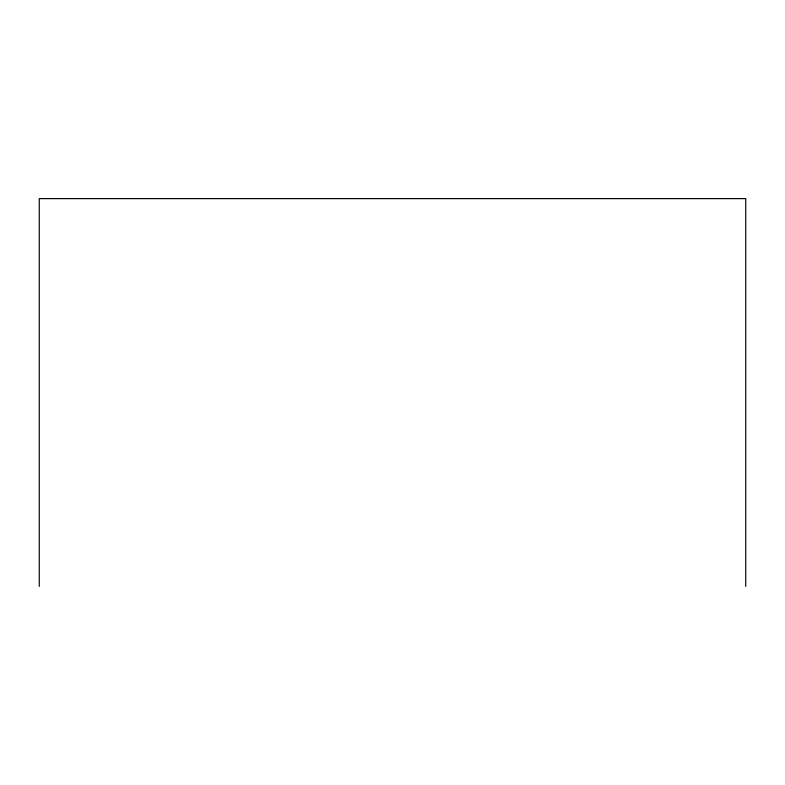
<?xml version="1.0" encoding="UTF-8"?>
<svg xmlns="http://www.w3.org/2000/svg" width="785" height="785" viewBox="0 0 785 785"><rect width="100%" height="100%" fill="white"/><g stroke="black" fill="none" stroke-linecap="round" stroke-linejoin="round"><path stroke-width="1.18" d="M745.75 586.375L745.75 198.625L39.25 198.625L39.25 586.375"/></g></svg>
